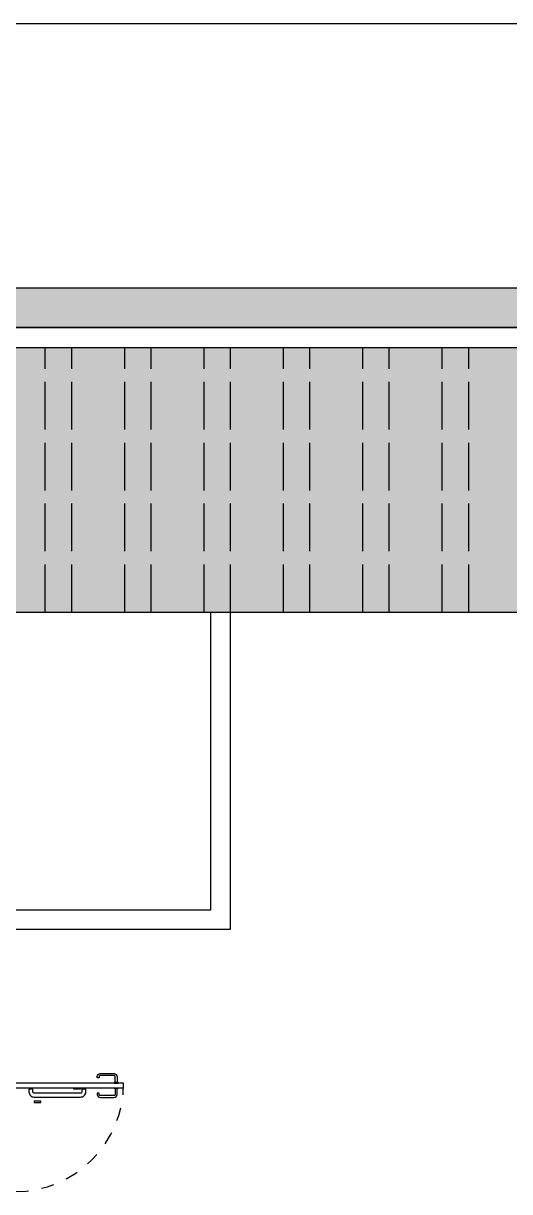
# Model space of a CAD drawing. Header units: inches. Extents: x -55 to 235, y -47 to 159.
# Drawn here: x 178.99 to 182.67, y 9.54 to 18.37 of the extents above; entities that cross this region are included whole.
import ezdxf

# ---------------------------------------------------------------- set-up
doc = ezdxf.new("R2010")
doc.units = ezdxf.units.IN
doc.header["$LTSCALE"] = 0.03
doc.header["$MEASUREMENT"] = 0
doc.linetypes.add('ACAD_ISO02W100', pattern=[15, 12, -3])
doc.linetypes.add('HIDDEN', pattern=[0.375, 0.25, -0.125])
doc.layers.add('01', color=7, linetype='Continuous')

# ---------------------------------------------------------------- blocks, each defined once
blk = doc.blocks.new('CX-A$C79F73C49')
blk.add_lwpolyline([(0.005, 0.1575), (0.005, 0.1275), (0, 0.1275), (0, 0.1575)], close=True)
blk.add_lwpolyline([(0.0575, 0.0225, -0.414214), (0.05, 0.015), (0.04, 0.015), (0.04, 0), (0.05, 0, 0.414214), (0.0725, 0.0225), (0.0725, 0.1275, 0.414214), (0.05, 0.15), (0.005, 0.15), (0.005, 0.135), (0.05, 0.135, -0.414214), (0.0575, 0.1275)], format="xyb", close=True)
blk = doc.blocks.new('fsfa')
at = {"layer": '01'}
for points in [[(179.7494, 10.357), (178.9294, 10.357), (178.9294, 10.322), (179.7494, 10.322)], [(179.4237, 10.312), (179.3737, 10.312), (179.3737, 10.322), (179.4237, 10.322)], [(179.0737, 10.212), (179.1237, 10.212), (179.1237, 10.222), (179.0737, 10.222)]]:
    blk.add_lwpolyline(points, close=True, dxfattribs=at)
blk.add_lwpolyline([(179.0337, 10.312), (179.0337, 10.292, 0.414214), (179.0737, 10.252), (179.4237, 10.252, 0.414214), (179.4637, 10.292), (179.4637, 10.312), (179.4337, 10.312), (179.4337, 10.292, -0.414214), (179.4237, 10.282), (179.0737, 10.282, -0.414214), (179.0637, 10.292), (179.0637, 10.312)], format="xyb", close=True, dxfattribs=at)
at = {"layer": '01', "linetype": 'HIDDEN'}
blk.add_arc((178.9294, 10.357), 0.82, 270, 0, dxfattribs=at)
at = {"layer": '01', "xscale": -1, "rotation": 270}
blk.add_blockref('CX-A$C79F73C49', (179.5494, 10.357), dxfattribs=at)
at = {"layer": '01', "extrusion": (0, 0, -1), "xscale": -1, "zscale": -1, "rotation": 90}
blk.add_blockref('CX-A$C79F73C49', (-179.5494, 10.322), dxfattribs=at)

msp = doc.modelspace()

# ---------------------------------------------------------------- hatches: boundary and pattern name
h = msp.add_hatch()
h.set_pattern_fill('AR-SAND', scale=0.05)
h.set_pattern_definition([(37.5, (0, 0), (-0.003149668, 0.096341188), [0, -0.076, 0, -0.085, 0, -0.08125]), (7.5, (0, 0), (0.088488835, 0.1411073), [0, -0.041, 0, -0.0685, 0, -0.02625]), (327.5, (-0.0615, 0), (0.155707093, 0.000282953), [0, -0.025, 0, -0.09, 0, -0.1175]), (317.5, (-0.0615, 0), (0.15030633, 0.04388378), [0, -0.0125, 0, -0.059, 0, -0.0675])])
h.paths.add_polyline_path([(229.7873, 16.3714), (164.8873, 16.3714), (164.8873, 16.0714), (229.7873, 16.0714)])
h = msp.add_hatch(color=254)
h.dxf.hatch_style = 1
h.paths.add_polyline_path([(227.3726, 15.9219), (167.3302, 15.9219), (167.3302, 13.9195), (227.3726, 13.9195)])

# ---------------------------------------------------------------- linework, layer by layer
for p, q in [((159.7873, 18.3714), (234.7873, 18.3714)), ((164.8873, 16.3714), (234.7873, 16.3714)), ((165.1873, 16.0714), (229.4873, 16.0714)), ((165.3373, 15.9214), (206.8279, 15.9214)), ((165.3373, 15.9214), (229.3373, 15.9214)), ((170.7873, 15.9214), (229.3373, 15.9214)), ((165.3373, 13.9191), (229.3373, 13.9191)), ((180.4076, 11.6692), (180.4076, 13.9191)), ((180.5576, 11.522), (180.5575, 13.9195)), ((177.1294, 11.6692), (180.4076, 11.6692)), ((178.9294, 11.522), (180.5576, 11.522))]:
    msp.add_line(p, q)
at = {"linetype": 'ACAD_ISO02W100'}
for p, q in [((179.1575, 13.9195), (179.1575, 15.9214)), ((179.3575, 13.9195), (179.3575, 15.9214)), ((179.7575, 13.9195), (179.7575, 15.9214)), ((179.9575, 13.9195), (179.9575, 15.9214)), ((180.3575, 13.9195), (180.3575, 15.9214)), ((180.3575, 13.9195), (180.3575, 15.9214)), ((180.5575, 13.9195), (180.5575, 15.9214)), ((180.5575, 13.9195), (180.5575, 15.9214)), ((180.9575, 13.9195), (180.9575, 15.9214)), ((180.9575, 13.9195), (180.9575, 15.9214)), ((181.1575, 13.9195), (181.1575, 15.9214)), ((181.1575, 13.9195), (181.1575, 15.9214)), ((181.5575, 13.9195), (181.5575, 15.9214)), ((181.7575, 13.9195), (181.7575, 15.9214)), ((182.1575, 13.9195), (182.1575, 15.9214)), ((182.3575, 13.9195), (182.3575, 15.9214))]:
    msp.add_line(p, q, dxfattribs=at)
for points in [[(164.8873, 16.0714), (164.8873, 16.3714), (229.9373, 16.3714)], [(229.4873, 16.0714), (165.1873, 16.0714)]]:
    msp.add_lwpolyline(points)

# ---------------------------------------------------------------- block references
msp.add_blockref('fsfa', (0, 0))

doc.saveas('drawing.dxf')
